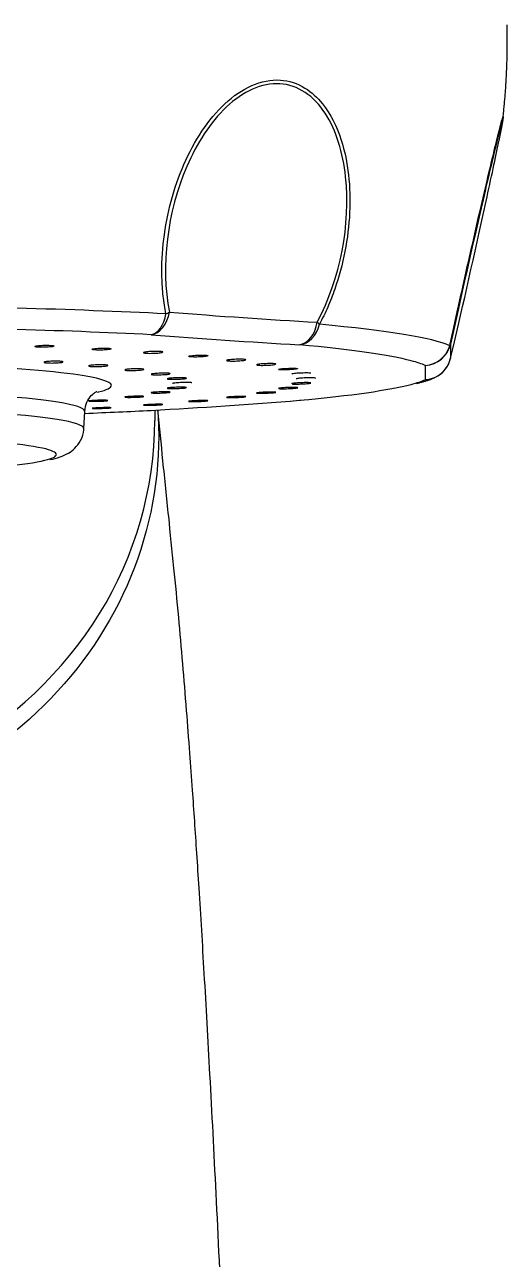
# Model space of a CAD drawing. Extents: x 0 to 1128, y 0 to 827.
# Drawn here: x 252.77 to 270.34, y 522.78 to 567.77 of the extents above; entities that cross this region are included whole.
import ezdxf

# ---------------------------------------------------------------- set-up
doc = ezdxf.new("R2010")
doc.units = 0
doc.header["$LTSCALE"] = 10
doc.header["$MEASUREMENT"] = 0
doc.layers.add('1', color=7, linetype='CONTINUOUS')

msp = doc.modelspace()

# ---------------------------------------------------------------- linework, layer by layer
at = {"layer": '1', "color": 7, "linetype": 'Continuous'}
msp.add_line((254.917, 553.048), (254.95, 553.676), dxfattribs=at)
for centre, start, end in [((267.298, 555.829), 293.8949, 346.8505), ((262.727, 555.078), 274.5194, 275.2954)]:
    msp.add_arc(centre, 1, start, end, dxfattribs=at)
for centre, major_axis, ratio, start_param, end_param in [((242.499, 555.802), (-26.048, 0), 0.068015, 4.079323, 4.560057), ((257.343, 557.464), (-0.079, -0.997), 0.706171, 0.155693, 1.453709), ((257.343, 557.464), (-0.05, -0.999), 0.590249, 0.136436, 1.364127), ((257.343, 557.464), (0.982, 0.19), 0.392732, 5.249742, 5.412721), ((332.773, 1013.81), (112.347, 450.386), 0.703193, 3.258191, 3.274595), ((262.727, 557.097), (0.056, 0.998), 0.70472, 3.281086, 4.579101), ((262.727, 557.097), (-0.885, 0.466), 0.234157, 3.787186, 3.950164), ((242.499, 555.091), (25.142, 0), 0.068015, 0.93773, 1.418464), ((332.269, 1013.936), (-112.58, -451.32), 0.703193, 0.116598, 0.133002), ((262.727, 557.097), (-0.092, -0.996), 0.80435, 0.166802, 1.394494), ((242.499, 555.802), (-26.048, 0), 0.068015, 3.293925, 3.774659), ((242.499, 555.091), (25.142, 0), 0.068015, 0.253151, 0.633066), ((267.298, 556.347), (1, -0.024), 0.997106, 4.787481, 6.085496), ((267.298, 556.347), (-0.405, -0.914), 0.986131, 0.47432, 1.702011), ((267.298, 556.347), (0.977, -0.213), 0.38383, 6.104038, 6.267016), ((370.165, 1007.67), (101.67, 452.915), 0.01493, 3.066978, 3.083382), ((267.298, 555.829), (-1, -0.03), 0.998195, 1.59234, 2.890356), ((242.499, 554.624), (-13.422, 0), 0.068015, 3.598694, 5.902464), ((242.499, 555.091), (25.142, 0), 0.068015, 0.152332, 0.253151), ((369.452, 1007.83), (-101.881, -453.855), 0.01493, 6.208571, 6.224975), ((242.499, 554.624), (-13.422, 0), 0.068015, 3.141592, 3.598694), ((242.499, 555.091), (25.142, 0), 0.068015, 5.650119, 6.029651), ((242.499, 555.091), (25.142, 0), 0.068015, 6.029651, 6.130853), ((267.298, 555.829), (-0.405, 0.914), 0.986131, 2.771427, 3.141595), ((242.499, 553.679), (-12.452, 0), 0.068015, 3.141593, 6.283185), ((242.499, 554.624), (-13.422, 0), 0.068015, 2.867292, 2.875637), ((242.499, 554.624), (-13.422, 0), 0.068015, 2.875637, 3.141593), ((242.499, 553.051), (-12.419, 0), 0.068015, 3.141593, 6.281418), ((332.269, 1001.724), (-167.305, -434.02), 0.673333, 0.295659, 0.312063), ((262.727, 555.078), (-0.092, 0.996), 0.80435, 3.078944, 3.141595), ((262.727, 555.078), (0.079, -0.997), 0.703631, 6.230811, 6.283197), ((242.499, 553.348), (-15, 0), 0.938583, 0, 3.141593), ((242.499, 555.091), (25.142, 0), 0.068015, 5.230334, 5.345455), ((242.499, 552.105), (-11.42, 0), 0.068015, 3.440927, 6.055027), ((242.499, 552.105), (-11.42, 0), 0.068015, 3.141592, 3.440927), ((242.499, 552.105), (-11.42, 0), 0.068015, 2.868372, 3.141594), ((242.499, 552.105), (-11.42, 0), 0.068015, 0.375322, 2.868372)]:
    msp.add_ellipse(centre, major_axis=major_axis, ratio=ratio, start_param=start_param, end_param=end_param, dxfattribs=at)
for points, degree in [([(270.183, 564.39), (270.371, 566.075), (270.33, 567.766)], 2), ([(267.028, 554.695), (267.433, 554.785), (267.703, 554.915)], 2), ([(257.048, 554.207), (257.07, 554.21), (257.085, 554.212), (257.095, 554.214)], 3), ([(258.035, 554.368), (258.051, 554.371), (258.061, 554.373), (258.064, 554.376)], 3), ([(260.75, 554.202), (260.773, 554.204), (260.79, 554.207), (260.8, 554.209)], 3), ([(261.869, 554.363), (261.887, 554.365), (261.9, 554.368), (261.905, 554.37)], 3), ([(257.499, 553.721), (257.499, 553.348)], 1)]:
    msp.add_open_spline(points, degree=degree, dxfattribs=at)
for points, knots in [([(263.417, 556.925), (264.262, 558.53), (264.637, 560.483), (264.355, 563.099), (264.116, 563.911), (263.295, 565.166), (262.72, 565.572), (261.394, 565.655), (260.702, 565.326), (259.519, 564.209), (259.028, 563.436), (257.953, 560.938), (257.706, 558.973), (258.032, 557.292)], [0, 0, 0, 0, 0.25, 0.25, 0.375, 0.375, 0.5, 0.5, 0.625, 0.625, 0.75, 0.75, 1, 1, 1, 1]), ([(257.909, 557.23), (257.872, 557.444), (257.798, 557.877), (257.74, 558.783), (257.795, 559.951), (258.066, 561.348), (258.531, 562.692), (259.188, 563.919), (260.029, 564.943), (261.027, 565.626), (262.065, 565.837), (262.959, 565.537), (263.755, 564.813), (264.31, 563.701), (264.593, 562.307), (264.631, 560.921), (264.459, 559.505), (264.146, 558.346), (263.809, 557.467), (263.602, 557.054), (263.499, 556.85)], [0, 0, 0, 0, 0.030925, 0.062393, 0.124655, 0.186847, 0.248867, 0.311288, 0.373942, 0.43667, 0.499585, 0.558364, 0.609289, 0.687378, 0.749769, 0.812162, 0.87525, 0.93778, 0.969186, 1, 1, 1, 1]), ([(268.245, 556.07), (268.292, 556.285), (268.386, 556.717), (268.584, 557.619), (268.842, 558.778), (269.155, 560.159), (269.46, 561.48), (269.742, 562.681), (269.982, 563.675), (270.149, 564.322), (270.191, 564.446), (270.192, 564.417)], [0, 0, 0, 0, 0.061986, 0.125058, 0.249854, 0.37451, 0.498821, 0.623935, 0.749517, 0.875248, 1, 1, 1, 1]), ([(270.171, 564.284), (270.17, 564.34), (270.087, 564.033), (269.823, 562.96), (269.645, 562.205), (269.078, 559.754), (268.64, 557.808), (268.274, 556.128)], [0, 0, 0, 0, 0.249085, 0.249085, 0.49939, 0.49939, 1, 1, 1, 1]), ([(268.274, 555.61), (268.641, 557.18), (269.078, 559.111), (269.651, 561.719), (269.827, 562.532), (270.091, 563.803), (270.172, 564.222), (270.171, 564.283), (270.171, 564.283), (270.171, 564.284)], [0, 0, 0, 0, 0.499392, 0.499392, 0.749087, 0.749087, 0.998783, 0.998783, 1, 1, 1, 1]), ([(270.192, 564.417), (270.192, 564.417), (270.193, 564.388), (270.163, 564.204), (270.09, 563.839), (270.055, 563.67)], [0, 0, 0, 0, 0.006843, 0.603773, 1, 1, 1, 1]), ([(253.701, 556.083), (253.67, 556.085), (253.635, 556.086), (253.561, 556.087), (253.522, 556.087), (253.443, 556.085), (253.402, 556.084), (253.328, 556.079), (253.294, 556.076), (253.233, 556.07), (253.206, 556.066), (253.165, 556.058), (253.15, 556.054), (253.133, 556.046), (253.131, 556.041), (253.141, 556.034), (253.152, 556.03), (253.188, 556.023), (253.211, 556.021), (253.266, 556.016), (253.3, 556.014), (253.371, 556.013), (253.41, 556.012), (253.487, 556.013), (253.528, 556.015), (253.604, 556.018), (253.641, 556.021), (253.706, 556.027), (253.736, 556.03), (253.784, 556.038), (253.803, 556.042), (253.828, 556.05), (253.834, 556.054), (253.833, 556.062), (253.825, 556.066), (253.797, 556.073), (253.777, 556.077), (253.737, 556.081), (253.72, 556.082), (253.701, 556.083)], [0, 0, 0, 0, 0.053463, 0.053463, 0.106782, 0.106782, 0.161942, 0.161942, 0.214427, 0.214427, 0.268948, 0.268948, 0.322422, 0.322422, 0.37606, 0.37606, 0.430492, 0.430492, 0.483261, 0.483261, 0.537949, 0.537949, 0.590625, 0.590625, 0.644964, 0.644964, 0.698292, 0.698292, 0.751913, 0.751913, 0.806599, 0.806599, 0.859304, 0.859304, 0.914087, 0.914087, 0.96682, 0.96682, 1, 1, 1, 1]), ([(255.816, 555.978), (255.789, 555.98), (255.756, 555.982), (255.686, 555.983), (255.648, 555.984), (255.57, 555.982), (255.528, 555.981), (255.452, 555.977), (255.416, 555.975), (255.349, 555.969), (255.318, 555.965), (255.269, 555.958), (255.25, 555.954), (255.223, 555.946), (255.216, 555.942), (255.216, 555.934), (255.223, 555.93), (255.249, 555.923), (255.268, 555.92), (255.316, 555.915), (255.347, 555.913), (255.413, 555.911), (255.45, 555.91), (255.526, 555.911), (255.566, 555.911), (255.644, 555.914), (255.683, 555.917), (255.753, 555.922), (255.786, 555.925), (255.842, 555.932), (255.865, 555.936), (255.899, 555.944), (255.909, 555.948), (255.918, 555.956), (255.916, 555.961), (255.897, 555.968), (255.882, 555.971), (255.848, 555.975), (255.833, 555.977), (255.816, 555.978)], [0, 0, 0, 0, 0.053463, 0.053463, 0.106782, 0.106782, 0.161942, 0.161942, 0.214427, 0.214427, 0.268948, 0.268948, 0.322422, 0.322422, 0.37606, 0.37606, 0.430492, 0.430492, 0.483261, 0.483261, 0.537949, 0.537949, 0.590625, 0.590625, 0.644964, 0.644964, 0.698292, 0.698292, 0.751913, 0.751913, 0.806599, 0.806599, 0.859304, 0.859304, 0.914087, 0.914087, 0.96682, 0.96682, 1, 1, 1, 1]), ([(257.721, 555.856), (257.698, 555.858), (257.669, 555.86), (257.604, 555.862), (257.567, 555.863), (257.491, 555.862), (257.449, 555.861), (257.371, 555.858), (257.333, 555.856), (257.262, 555.851), (257.228, 555.847), (257.172, 555.84), (257.148, 555.837), (257.113, 555.829), (257.101, 555.825), (257.09, 555.817), (257.092, 555.813), (257.109, 555.806), (257.123, 555.803), (257.164, 555.798), (257.191, 555.795), (257.251, 555.792), (257.286, 555.792), (257.359, 555.791), (257.399, 555.792), (257.477, 555.794), (257.517, 555.796), (257.591, 555.801), (257.626, 555.804), (257.689, 555.81), (257.716, 555.814), (257.758, 555.822), (257.774, 555.826), (257.783, 555.83)], [0, 0, 0, 0, 0.062233, 0.062233, 0.124298, 0.124298, 0.188507, 0.188507, 0.249601, 0.249601, 0.313065, 0.313065, 0.375312, 0.375312, 0.437748, 0.437748, 0.501109, 0.501109, 0.562534, 0.562534, 0.626192, 0.626192, 0.687509, 0.687509, 0.750763, 0.750763, 0.812838, 0.812838, 0.875255, 0.875255, 0.938911, 0.938911, 1, 1, 1, 1]), ([(257.793, 555.837), (257.793, 555.839), (257.792, 555.84), (257.786, 555.845), (257.776, 555.848), (257.749, 555.853), (257.736, 555.855), (257.721, 555.856)], [0, 0, 0, 0, 0.189377, 0.189377, 0.686936, 0.686936, 1, 1, 1, 1]), ([(259.387, 555.719), (259.367, 555.721), (259.342, 555.723), (259.282, 555.726), (259.248, 555.727), (259.175, 555.727), (259.134, 555.726), (259.056, 555.724), (259.017, 555.722), (258.942, 555.717), (258.906, 555.714), (258.843, 555.708), (258.815, 555.704), (258.772, 555.697), (258.755, 555.693), (258.735, 555.685), (258.732, 555.681), (258.739, 555.674), (258.748, 555.671), (258.78, 555.665), (258.803, 555.663), (258.857, 555.659), (258.888, 555.658), (258.958, 555.657), (258.996, 555.657), (259.074, 555.659), (259.114, 555.661), (259.191, 555.665), (259.228, 555.667), (259.296, 555.673), (259.327, 555.677), (259.377, 555.684), (259.397, 555.688), (259.425, 555.696), (259.433, 555.7), (259.434, 555.707), (259.428, 555.711), (259.409, 555.715), (259.399, 555.717), (259.387, 555.719)], [0, 0, 0, 0, 0.053463, 0.053463, 0.106782, 0.106782, 0.161942, 0.161942, 0.214427, 0.214427, 0.268948, 0.268948, 0.322422, 0.322422, 0.37606, 0.37606, 0.430492, 0.430492, 0.483261, 0.483261, 0.537949, 0.537949, 0.590625, 0.590625, 0.644964, 0.644964, 0.698292, 0.698292, 0.751913, 0.751913, 0.806599, 0.806599, 0.859304, 0.859304, 0.914087, 0.914087, 0.96682, 0.96682, 1, 1, 1, 1]), ([(260.786, 555.568), (260.771, 555.571), (260.749, 555.573), (260.697, 555.576), (260.665, 555.577), (260.596, 555.578), (260.557, 555.578), (260.48, 555.576), (260.44, 555.574), (260.363, 555.57), (260.325, 555.568), (260.256, 555.562), (260.225, 555.558), (260.174, 555.551), (260.153, 555.547), (260.123, 555.54), (260.115, 555.536), (260.113, 555.532), (260.113, 555.531), (260.113, 555.531)], [0, 0, 0, 0, 0.121615, 0.121615, 0.242902, 0.242902, 0.368378, 0.368378, 0.487768, 0.487768, 0.611788, 0.611788, 0.733429, 0.733429, 0.855442, 0.855442, 0.979262, 0.979262, 1, 1, 1, 1]), ([(260.813, 555.557), (260.813, 555.559), (260.811, 555.561), (260.802, 555.565), (260.795, 555.567), (260.786, 555.568)], [0, 0, 0, 0, 0.490899, 0.490899, 1, 1, 1, 1]), ([(254.085, 555.499), (254.06, 555.501), (254.03, 555.503), (253.963, 555.505), (253.926, 555.505), (253.849, 555.505), (253.808, 555.504), (253.73, 555.502), (253.693, 555.5), (253.623, 555.495), (253.589, 555.492), (253.534, 555.486), (253.512, 555.482), (253.479, 555.475), (253.468, 555.471), (253.463, 555.466), (253.462, 555.465), (253.463, 555.464)], [0, 0, 0, 0, 0.135646, 0.135646, 0.270925, 0.270925, 0.410865, 0.410865, 0.543973, 0.543973, 0.682216, 0.682216, 0.817752, 0.817752, 0.953717, 0.953717, 1, 1, 1, 1]), ([(253.473, 555.457), (253.473, 555.457), (253.473, 555.457), (253.482, 555.453), (253.498, 555.451), (253.54, 555.445), (253.568, 555.443), (253.631, 555.44), (253.666, 555.44), (253.74, 555.439), (253.78, 555.439), (253.858, 555.441), (253.898, 555.443), (253.971, 555.447), (254.006, 555.45), (254.067, 555.456), (254.093, 555.459), (254.133, 555.466), (254.147, 555.47), (254.155, 555.474)], [0, 0, 0, 0, 0.000322, 0.000322, 0.123406, 0.123406, 0.251004, 0.251004, 0.373939, 0.373939, 0.500736, 0.500736, 0.625135, 0.625135, 0.75019, 0.75019, 0.87768, 0.87768, 1, 1, 1, 1]), ([(254.162, 555.48), (254.163, 555.482), (254.162, 555.483), (254.154, 555.488), (254.142, 555.491), (254.113, 555.496), (254.1, 555.497), (254.085, 555.499)], [0, 0, 0, 0, 0.226033, 0.226033, 0.701021, 0.701021, 1, 1, 1, 1]), ([(255.746, 555.366), (255.727, 555.368), (255.701, 555.37), (255.642, 555.373), (255.608, 555.374), (255.534, 555.375), (255.494, 555.374), (255.415, 555.372), (255.376, 555.371), (255.302, 555.367), (255.265, 555.364), (255.202, 555.358), (255.175, 555.355), (255.131, 555.348), (255.115, 555.345), (255.096, 555.338), (255.093, 555.335), (255.093, 555.333)], [0, 0, 0, 0, 0.127416, 0.127416, 0.254488, 0.254488, 0.385938, 0.385938, 0.510969, 0.510969, 0.640826, 0.640826, 0.768139, 0.768139, 0.895854, 0.895854, 1, 1, 1, 1]), ([(255.095, 555.33), (255.095, 555.33), (255.095, 555.33), (255.098, 555.327), (255.108, 555.324), (255.139, 555.319), (255.162, 555.316), (255.216, 555.313), (255.248, 555.312), (255.317, 555.31), (255.356, 555.31), (255.434, 555.311), (255.474, 555.313), (255.55, 555.316), (255.588, 555.318), (255.656, 555.324), (255.687, 555.327), (255.737, 555.333), (255.757, 555.337), (255.784, 555.344), (255.792, 555.348), (255.793, 555.355), (255.788, 555.358), (255.768, 555.363), (255.758, 555.364), (255.746, 555.366)], [0, 0, 0, 0, 0.00024, 0.00024, 0.092875, 0.092875, 0.188909, 0.188909, 0.281432, 0.281432, 0.376863, 0.376863, 0.470488, 0.470488, 0.564607, 0.564607, 0.660559, 0.660559, 0.75303, 0.75303, 0.84917, 0.84917, 0.941735, 0.941735, 1, 1, 1, 1]), ([(257.082, 555.217), (257.068, 555.219), (257.047, 555.222), (256.997, 555.225), (256.966, 555.226), (256.898, 555.228), (256.859, 555.228), (256.782, 555.227), (256.743, 555.226), (256.666, 555.222), (256.627, 555.22), (256.557, 555.215), (256.526, 555.212), (256.472, 555.206), (256.45, 555.202), (256.418, 555.196), (256.409, 555.192), (256.405, 555.188), (256.405, 555.187), (256.405, 555.186)], [0, 0, 0, 0, 0.120372, 0.120372, 0.24042, 0.24042, 0.364603, 0.364603, 0.482723, 0.482723, 0.605402, 0.605402, 0.725677, 0.725677, 0.846332, 0.846332, 0.968805, 0.968805, 1, 1, 1, 1]), ([(256.417, 555.179), (256.417, 555.179), (256.417, 555.179), (256.427, 555.176), (256.444, 555.174), (256.489, 555.17), (256.516, 555.168), (256.579, 555.166), (256.615, 555.166), (256.691, 555.166), (256.73, 555.167), (256.808, 555.17), (256.848, 555.171), (256.921, 555.176), (256.956, 555.179), (257.015, 555.185), (257.04, 555.188), (257.078, 555.195), (257.092, 555.198), (257.099, 555.202)], [0, 0, 0, 0, 0.000258, 0.000258, 0.127296, 0.127296, 0.249691, 0.249691, 0.375931, 0.375931, 0.499784, 0.499784, 0.62429, 0.62429, 0.75122, 0.75122, 0.873545, 0.873545, 1, 1, 1, 1]), ([(257.105, 555.207), (257.105, 555.208), (257.103, 555.21), (257.097, 555.213), (257.09, 555.215), (257.082, 555.217)], [0, 0, 0, 0, 0.447688, 0.447688, 1, 1, 1, 1]), ([(260.128, 555.523), (260.128, 555.523), (260.128, 555.523), (260.139, 555.52), (260.158, 555.517), (260.204, 555.514), (260.233, 555.512), (260.297, 555.511), (260.334, 555.51), (260.41, 555.511), (260.449, 555.513), (260.527, 555.516), (260.566, 555.518), (260.639, 555.524), (260.673, 555.527), (260.73, 555.534), (260.754, 555.538), (260.791, 555.545), (260.804, 555.549), (260.809, 555.553)], [0, 0, 0, 0, 0.000242, 0.000242, 0.127237, 0.127237, 0.249562, 0.249562, 0.375749, 0.375749, 0.499587, 0.499587, 0.624105, 0.624105, 0.751096, 0.751096, 0.873488, 0.873488, 1, 1, 1, 1]), ([(261.896, 555.407), (261.886, 555.41), (261.869, 555.412), (261.824, 555.416), (261.796, 555.417), (261.732, 555.418), (261.695, 555.418), (261.62, 555.417), (261.581, 555.416), (261.503, 555.413), (261.463, 555.41), (261.39, 555.405), (261.356, 555.402), (261.298, 555.395), (261.272, 555.392), (261.234, 555.384), (261.221, 555.381), (261.211, 555.375), (261.209, 555.373), (261.21, 555.372)], [0, 0, 0, 0, 0.116544, 0.116544, 0.232774, 0.232774, 0.353018, 0.353018, 0.46743, 0.46743, 0.586279, 0.586279, 0.702848, 0.702848, 0.819774, 0.819774, 0.93843, 0.93843, 1, 1, 1, 1]), ([(261.214, 555.367), (261.214, 555.367), (261.214, 555.367), (261.221, 555.364), (261.234, 555.362), (261.273, 555.357), (261.297, 555.356), (261.355, 555.354), (261.39, 555.353), (261.463, 555.354), (261.502, 555.355), (261.58, 555.357), (261.619, 555.359), (261.695, 555.364), (261.732, 555.367), (261.795, 555.373), (261.823, 555.377), (261.868, 555.384), (261.886, 555.388), (261.896, 555.391)], [0, 0, 0, 0, 0.000242, 0.000242, 0.127237, 0.127237, 0.249562, 0.249562, 0.375751, 0.375751, 0.499589, 0.499589, 0.624107, 0.624107, 0.751099, 0.751099, 0.873492, 0.873492, 1, 1, 1, 1]), ([(261.909, 555.399), (261.909, 555.4), (261.909, 555.401), (261.907, 555.403), (261.903, 555.405), (261.896, 555.407)], [0, 0, 0, 0, 0.273259, 0.273259, 1, 1, 1, 1]), ([(262.701, 555.237), (262.695, 555.24), (262.683, 555.243), (262.646, 555.247), (262.622, 555.248), (262.565, 555.25), (262.53, 555.25), (262.458, 555.25), (262.42, 555.249), (262.342, 555.246), (262.301, 555.244), (262.225, 555.24), (262.189, 555.237), (262.125, 555.231), (262.096, 555.227), (262.049, 555.22), (262.031, 555.217), (262.009, 555.21), (262.004, 555.207), (262.007, 555.201), (262.015, 555.198), (262.045, 555.193), (262.066, 555.192), (262.117, 555.189), (262.148, 555.188), (262.216, 555.188), (262.254, 555.189), (262.331, 555.191), (262.371, 555.192), (262.449, 555.196), (262.488, 555.199), (262.556, 555.205), (262.587, 555.208), (262.64, 555.215), (262.662, 555.218), (262.692, 555.225), (262.701, 555.229), (262.705, 555.234), (262.704, 555.236), (262.701, 555.237)], [0, 0, 0, 0, 0.053463, 0.053463, 0.106782, 0.106782, 0.161942, 0.161942, 0.214427, 0.214427, 0.268948, 0.268948, 0.322422, 0.322422, 0.37606, 0.37606, 0.430492, 0.430492, 0.483261, 0.483261, 0.537949, 0.537949, 0.590625, 0.590625, 0.644964, 0.644964, 0.698292, 0.698292, 0.751913, 0.751913, 0.806599, 0.806599, 0.859304, 0.859304, 0.914087, 0.914087, 0.96682, 0.96682, 1, 1, 1, 1]), ([(258.058, 555.056), (258.05, 555.058), (258.035, 555.061), (257.994, 555.065), (257.968, 555.066), (257.908, 555.068), (257.872, 555.069), (257.798, 555.068), (257.759, 555.068), (257.681, 555.065), (257.641, 555.064), (257.566, 555.059), (257.531, 555.057), (257.469, 555.051), (257.442, 555.048), (257.4, 555.041), (257.384, 555.038), (257.369, 555.032), (257.366, 555.03), (257.366, 555.028)], [0, 0, 0, 0, 0.114219, 0.114219, 0.22813, 0.22813, 0.345965, 0.345965, 0.458046, 0.458046, 0.574453, 0.574453, 0.68858, 0.68858, 0.803067, 0.803067, 0.919279, 0.919279, 1, 1, 1, 1]), ([(257.368, 555.025), (257.368, 555.025), (257.368, 555.025), (257.372, 555.022), (257.383, 555.02), (257.417, 555.015), (257.44, 555.013), (257.494, 555.011), (257.527, 555.01), (257.598, 555.009), (257.637, 555.01), (257.714, 555.011), (257.754, 555.013), (257.831, 555.017), (257.869, 555.019), (257.935, 555.024), (257.964, 555.027), (258.014, 555.034), (258.033, 555.037), (258.046, 555.04)], [0, 0, 0, 0, 0.000257, 0.000257, 0.127296, 0.127296, 0.249691, 0.249691, 0.375932, 0.375932, 0.499785, 0.499785, 0.624291, 0.624291, 0.751221, 0.751221, 0.873547, 0.873547, 1, 1, 1, 1]), ([(258.651, 554.886), (258.649, 554.889), (258.64, 554.891), (258.611, 554.895), (258.59, 554.897), (258.538, 554.9), (258.505, 554.901), (258.436, 554.901), (258.399, 554.901), (258.322, 554.899), (258.281, 554.898), (258.204, 554.895), (258.166, 554.892), (258.098, 554.887), (258.066, 554.884), (258.014, 554.878), (257.993, 554.875), (257.963, 554.869), (257.955, 554.866), (257.952, 554.862), (257.952, 554.862), (257.952, 554.861)], [0, 0, 0, 0, 0.108492, 0.108492, 0.216692, 0.216692, 0.328619, 0.328619, 0.435082, 0.435082, 0.545652, 0.545652, 0.654057, 0.654057, 0.762804, 0.762804, 0.87319, 0.87319, 0.980229, 0.980229, 1, 1, 1, 1]), ([(257.966, 554.855), (257.966, 554.855), (257.966, 554.855), (257.978, 554.852), (257.995, 554.85), (258.04, 554.847), (258.069, 554.846), (258.134, 554.845), (258.17, 554.845), (258.245, 554.846), (258.285, 554.847), (258.364, 554.85), (258.404, 554.852), (258.475, 554.856), (258.509, 554.859), (258.567, 554.865), (258.592, 554.868), (258.629, 554.874), (258.641, 554.877), (258.651, 554.882), (258.652, 554.884), (258.651, 554.886)], [0, 0, 0, 0, 0.000418, 0.000418, 0.114443, 0.114443, 0.232051, 0.232051, 0.347434, 0.347434, 0.463426, 0.463426, 0.581676, 0.581676, 0.695636, 0.695636, 0.814118, 0.814118, 0.928195, 0.928195, 1, 1, 1, 1]), ([(258.065, 555.05), (258.065, 555.05), (258.065, 555.05), (258.065, 555.052), (258.063, 555.054), (258.058, 555.056)], [0, 0, 0, 0, 0.075695, 0.075695, 1, 1, 1, 1]), ([(258.847, 554.712), (258.851, 554.715), (258.848, 554.717), (258.83, 554.722), (258.815, 554.724), (258.773, 554.727), (258.745, 554.728), (258.682, 554.729), (258.648, 554.729), (258.574, 554.729), (258.534, 554.728), (258.455, 554.725), (258.416, 554.723), (258.342, 554.719), (258.307, 554.717), (258.246, 554.711), (258.22, 554.708), (258.179, 554.702), (258.165, 554.699), (258.151, 554.695), (258.149, 554.693), (258.149, 554.691)], [0, 0, 0, 0, 0.10312, 0.10312, 0.205961, 0.205961, 0.312345, 0.312345, 0.413535, 0.413535, 0.51863, 0.51863, 0.621666, 0.621666, 0.725028, 0.725028, 0.829947, 0.829947, 0.931685, 0.931685, 1, 1, 1, 1]), ([(263.187, 555.063), (263.186, 555.065), (263.179, 555.068), (263.151, 555.072), (263.131, 555.074), (263.081, 555.076), (263.05, 555.077), (262.982, 555.077), (262.945, 555.076), (262.869, 555.074), (262.828, 555.073), (262.75, 555.069), (262.712, 555.066), (262.642, 555.061), (262.61, 555.057), (262.556, 555.051), (262.533, 555.048), (262.502, 555.041), (262.492, 555.038), (262.488, 555.034), (262.487, 555.033), (262.487, 555.032)], [0, 0, 0, 0, 0.107336, 0.107336, 0.214382, 0.214382, 0.325126, 0.325126, 0.430498, 0.430498, 0.539957, 0.539957, 0.647315, 0.647315, 0.755003, 0.755003, 0.864284, 0.864284, 0.970226, 0.970226, 1, 1, 1, 1]), ([(263.187, 554.712), (263.187, 554.713), (263.186, 554.714), (263.181, 554.717), (263.17, 554.719), (263.137, 554.722), (263.113, 554.723), (263.057, 554.724), (263.025, 554.724), (262.955, 554.724), (262.916, 554.723), (262.838, 554.72), (262.798, 554.718), (262.721, 554.714), (262.684, 554.711), (262.617, 554.706), (262.587, 554.703), (262.539, 554.697), (262.52, 554.694), (262.494, 554.688), (262.487, 554.685), (262.487, 554.683), (262.487, 554.683), (262.487, 554.683)], [0, 0, 0, 0, 0.035875, 0.035875, 0.141725, 0.141725, 0.251233, 0.251233, 0.355428, 0.355428, 0.463665, 0.463665, 0.569825, 0.569825, 0.67631, 0.67631, 0.784371, 0.784371, 0.88913, 0.88913, 0.997698, 0.997698, 1, 1, 1, 1]), ([(262.507, 554.677), (262.507, 554.677), (262.507, 554.677), (262.52, 554.675), (262.54, 554.673), (262.589, 554.672), (262.62, 554.671), (262.686, 554.672), (262.723, 554.672), (262.8, 554.674), (262.841, 554.676), (262.918, 554.68), (262.956, 554.682), (263.027, 554.687), (263.06, 554.69), (263.115, 554.696), (263.137, 554.699), (263.164, 554.704), (263.172, 554.705), (263.178, 554.707)], [0, 0, 0, 0, 0.00042, 0.00042, 0.133102, 0.133102, 0.263314, 0.263314, 0.39424, 0.39424, 0.527768, 0.527768, 0.65646, 0.65646, 0.790225, 0.790225, 0.918985, 0.918985, 1, 1, 1, 1]), ([(263.347, 554.885), (263.351, 554.888), (263.348, 554.89), (263.33, 554.895), (263.315, 554.896), (263.273, 554.899), (263.245, 554.9), (263.183, 554.901), (263.148, 554.901), (263.074, 554.899), (263.034, 554.898), (262.955, 554.894), (262.916, 554.892), (262.842, 554.887), (262.807, 554.885), (262.746, 554.879), (262.72, 554.875), (262.679, 554.869), (262.665, 554.866), (262.651, 554.861), (262.649, 554.859), (262.649, 554.857)], [0, 0, 0, 0, 0.103078, 0.103078, 0.205876, 0.205876, 0.312226, 0.312226, 0.413418, 0.413418, 0.518534, 0.518534, 0.621633, 0.621633, 0.725048, 0.725048, 0.829993, 0.829993, 0.931732, 0.931732, 1, 1, 1, 1]), ([(254.96, 553.664), (254.97, 553.8), (255.012, 554.031), (255.199, 554.274), (255.338, 554.379), (255.384, 554.4), (255.389, 554.403), (255.389, 554.403)], [0, 0, 0, 0, 0.22199, 0.442305, 0.662609, 0.913186, 1, 1, 1, 1]), ([(257.104, 554.219), (257.105, 554.219), (257.104, 554.22), (257.099, 554.223), (257.089, 554.225), (257.055, 554.227), (257.032, 554.228), (256.978, 554.23), (256.945, 554.23), (256.874, 554.23), (256.836, 554.229), (256.759, 554.227), (256.718, 554.226), (256.641, 554.223), (256.604, 554.221), (256.537, 554.217), (256.508, 554.215), (256.458, 554.21), (256.438, 554.208), (256.412, 554.203), (256.405, 554.201), (256.405, 554.198), (256.405, 554.198), (256.405, 554.198)], [0, 0, 0, 0, 0.033979, 0.033979, 0.14365, 0.14365, 0.247966, 0.247966, 0.356307, 0.356307, 0.462527, 0.462527, 0.569082, 0.569082, 0.677242, 0.677242, 0.782123, 0.782123, 0.890851, 0.890851, 0.995606, 0.995606, 1, 1, 1, 1]), ([(256.424, 554.193), (256.424, 554.193), (256.424, 554.193), (256.437, 554.191), (256.457, 554.19), (256.505, 554.188), (256.535, 554.188), (256.601, 554.187), (256.639, 554.188), (256.716, 554.189), (256.755, 554.19), (256.833, 554.193), (256.872, 554.195), (256.943, 554.198), (256.975, 554.201), (257.019, 554.204), (257.035, 554.206), (257.048, 554.207)], [0, 0, 0, 0, 0.00056, 0.00056, 0.150724, 0.150724, 0.301681, 0.301681, 0.455576, 0.455576, 0.603889, 0.603889, 0.758086, 0.758086, 0.90655, 0.90655, 1, 1, 1, 1]), ([(258.065, 554.377), (258.065, 554.379), (258.062, 554.381), (258.045, 554.384), (258.028, 554.386), (257.983, 554.388), (257.956, 554.389), (257.893, 554.39), (257.857, 554.39), (257.782, 554.389), (257.742, 554.388), (257.664, 554.385), (257.625, 554.383), (257.551, 554.379), (257.517, 554.377), (257.458, 554.372), (257.432, 554.37), (257.393, 554.364), (257.379, 554.362), (257.367, 554.358), (257.366, 554.357), (257.366, 554.355)], [0, 0, 0, 0, 0.082183, 0.082183, 0.191752, 0.191752, 0.295972, 0.295972, 0.404213, 0.404213, 0.510334, 0.510334, 0.61679, 0.61679, 0.72485, 0.72485, 0.829634, 0.829634, 0.938262, 0.938262, 1, 1, 1, 1]), ([(257.37, 554.353), (257.37, 554.353), (257.37, 554.353), (257.376, 554.351), (257.388, 554.349), (257.425, 554.346), (257.45, 554.345), (257.508, 554.344), (257.541, 554.343), (257.614, 554.344), (257.653, 554.344), (257.732, 554.347), (257.771, 554.348), (257.846, 554.352), (257.884, 554.354), (257.948, 554.358), (257.976, 554.361), (258.013, 554.365), (258.025, 554.367), (258.035, 554.368)], [0, 0, 0, 0, 0.000402, 0.000402, 0.133155, 0.133155, 0.263397, 0.263397, 0.394326, 0.394326, 0.527805, 0.527805, 0.656441, 0.656441, 0.79018, 0.79018, 0.918948, 0.918948, 1, 1, 1, 1]), ([(258.652, 554.544), (258.652, 554.544), (258.651, 554.545), (258.648, 554.548), (258.638, 554.55), (258.607, 554.554), (258.584, 554.555), (258.53, 554.557), (258.499, 554.557), (258.43, 554.557), (258.391, 554.557), (258.313, 554.555), (258.273, 554.554), (258.197, 554.55), (258.159, 554.548), (258.091, 554.543), (258.06, 554.541), (258.009, 554.535), (257.989, 554.532), (257.961, 554.527), (257.953, 554.524), (257.952, 554.521), (257.952, 554.521), (257.952, 554.521)], [0, 0, 0, 0, 0.025819, 0.025819, 0.131717, 0.131717, 0.241262, 0.241262, 0.345459, 0.345459, 0.453676, 0.453676, 0.559774, 0.559774, 0.666207, 0.666207, 0.774244, 0.774244, 0.879004, 0.879004, 0.987608, 0.987608, 1, 1, 1, 1]), ([(257.968, 554.515), (257.968, 554.515), (257.968, 554.515), (257.98, 554.513), (257.999, 554.511), (258.046, 554.509), (258.076, 554.508), (258.141, 554.508), (258.177, 554.508), (258.254, 554.509), (258.295, 554.51), (258.372, 554.513), (258.411, 554.515), (258.482, 554.519), (258.516, 554.522), (258.572, 554.527), (258.596, 554.53), (258.624, 554.534), (258.633, 554.536), (258.64, 554.538)], [0, 0, 0, 0, 0.000401, 0.000401, 0.133154, 0.133154, 0.263396, 0.263396, 0.394325, 0.394325, 0.527804, 0.527804, 0.65644, 0.65644, 0.79018, 0.79018, 0.918948, 0.918948, 1, 1, 1, 1]), ([(260.813, 554.214), (260.813, 554.214), (260.813, 554.214), (260.81, 554.217), (260.8, 554.218), (260.769, 554.22), (260.747, 554.221), (260.695, 554.222), (260.663, 554.222), (260.593, 554.221), (260.555, 554.22), (260.478, 554.218), (260.438, 554.217), (260.36, 554.213), (260.322, 554.211), (260.254, 554.207), (260.224, 554.204), (260.172, 554.199), (260.151, 554.197), (260.123, 554.193), (260.115, 554.19), (260.113, 554.188), (260.113, 554.188), (260.113, 554.188)], [0, 0, 0, 0, 0.023904, 0.023904, 0.133615, 0.133615, 0.238005, 0.238005, 0.346444, 0.346444, 0.452803, 0.452803, 0.559486, 0.559486, 0.667749, 0.667749, 0.772704, 0.772704, 0.881475, 0.881475, 0.986245, 0.986245, 1, 1, 1, 1]), ([(261.909, 554.373), (261.909, 554.374), (261.907, 554.375), (261.895, 554.378), (261.881, 554.379), (261.841, 554.381), (261.815, 554.382), (261.756, 554.382), (261.721, 554.382), (261.647, 554.381), (261.608, 554.379), (261.53, 554.376), (261.49, 554.375), (261.415, 554.37), (261.379, 554.368), (261.317, 554.363), (261.29, 554.36), (261.246, 554.355), (261.229, 554.353), (261.213, 554.349), (261.209, 554.347), (261.21, 554.345)], [0, 0, 0, 0, 0.062681, 0.062681, 0.172272, 0.172272, 0.276547, 0.276547, 0.384867, 0.384867, 0.491109, 0.491109, 0.597675, 0.597675, 0.705819, 0.705819, 0.810659, 0.810659, 0.91931, 0.91931, 1, 1, 1, 1]), ([(261.211, 554.344), (261.211, 554.344), (261.211, 554.344), (261.214, 554.342), (261.224, 554.34), (261.257, 554.338), (261.28, 554.337), (261.334, 554.336), (261.366, 554.336), (261.436, 554.337), (261.475, 554.338), (261.553, 554.341), (261.592, 554.342), (261.669, 554.346), (261.707, 554.348), (261.774, 554.353), (261.804, 554.356), (261.844, 554.36), (261.858, 554.361), (261.869, 554.363)], [0, 0, 0, 0, 0.000422, 0.000422, 0.133104, 0.133104, 0.263315, 0.263315, 0.394242, 0.394242, 0.527769, 0.527769, 0.65646, 0.65646, 0.790225, 0.790225, 0.918985, 0.918985, 1, 1, 1, 1]), ([(262.683, 554.532), (262.696, 554.535), (262.704, 554.537), (262.705, 554.542), (262.699, 554.544), (262.675, 554.547), (262.656, 554.549), (262.607, 554.55), (262.578, 554.551), (262.513, 554.55), (262.476, 554.55), (262.399, 554.548), (262.359, 554.546), (262.282, 554.543), (262.243, 554.54), (262.171, 554.536), (262.138, 554.533), (262.082, 554.527), (262.059, 554.525), (262.024, 554.519), (262.012, 554.516), (262.005, 554.513), (262.005, 554.512), (262.005, 554.511)], [0, 0, 0, 0, 0.095616, 0.095616, 0.190974, 0.190974, 0.289625, 0.289625, 0.383492, 0.383492, 0.480999, 0.480999, 0.576636, 0.576636, 0.672564, 0.672564, 0.769914, 0.769914, 0.864288, 0.864288, 0.962093, 0.962093, 1, 1, 1, 1]), ([(262.013, 554.508), (262.013, 554.508), (262.013, 554.508), (262.021, 554.506), (262.036, 554.504), (262.078, 554.502), (262.104, 554.501), (262.165, 554.501), (262.2, 554.501), (262.274, 554.503), (262.314, 554.504), (262.393, 554.507), (262.431, 554.509), (262.506, 554.514), (262.542, 554.516), (262.603, 554.522), (262.629, 554.524), (262.663, 554.529), (262.674, 554.531), (262.683, 554.532)], [0, 0, 0, 0, 0.000419, 0.000419, 0.133102, 0.133102, 0.263314, 0.263314, 0.39424, 0.39424, 0.527767, 0.527767, 0.656459, 0.656459, 0.790225, 0.790225, 0.918984, 0.918984, 1, 1, 1, 1]), ([(255.703, 554.059), (255.729, 554.061), (255.751, 554.063), (255.78, 554.067), (255.79, 554.069), (255.795, 554.073), (255.79, 554.075), (255.768, 554.078), (255.751, 554.08), (255.706, 554.082), (255.677, 554.082), (255.613, 554.083), (255.577, 554.083), (255.502, 554.082), (255.462, 554.081), (255.383, 554.078), (255.343, 554.077), (255.271, 554.073), (255.238, 554.072), (255.18, 554.067), (255.154, 554.065), (255.117, 554.061), (255.104, 554.059), (255.095, 554.056), (255.093, 554.055), (255.093, 554.054)], [0, 0, 0, 0, 0.086614, 0.086614, 0.172994, 0.172994, 0.26235, 0.26235, 0.347344, 0.347344, 0.435617, 0.435617, 0.522161, 0.522161, 0.608978, 0.608978, 0.697104, 0.697104, 0.782557, 0.782557, 0.871145, 0.871145, 0.956496, 0.956496, 1, 1, 1, 1]), ([(255.098, 554.051), (255.098, 554.051), (255.099, 554.051), (255.105, 554.049), (255.119, 554.048), (255.158, 554.046), (255.183, 554.045), (255.242, 554.044), (255.277, 554.044), (255.349, 554.044), (255.388, 554.045), (255.466, 554.047), (255.507, 554.048), (255.582, 554.051), (255.617, 554.053), (255.668, 554.056), (255.687, 554.057), (255.703, 554.059)], [0, 0, 0, 0, 0.000557, 0.000557, 0.150722, 0.150722, 0.301678, 0.301678, 0.455575, 0.455575, 0.603888, 0.603888, 0.758085, 0.758085, 0.90655, 0.90655, 1, 1, 1, 1]), ([(255.916, 553.808), (255.916, 553.808), (255.916, 553.808), (255.914, 553.809), (255.907, 553.811), (255.879, 553.812), (255.858, 553.813), (255.807, 553.814), (255.776, 553.814), (255.709, 553.813), (255.672, 553.813), (255.594, 553.811), (255.553, 553.81), (255.476, 553.808), (255.439, 553.806), (255.369, 553.803), (255.336, 553.801), (255.283, 553.798), (255.262, 553.796), (255.23, 553.793), (255.22, 553.791), (255.216, 553.789), (255.216, 553.789), (255.216, 553.789)], [0, 0, 0, 0, 0.011812, 0.011812, 0.116373, 0.116373, 0.22499, 0.22499, 0.331523, 0.331523, 0.438381, 0.438381, 0.546822, 0.546822, 0.651949, 0.651949, 0.760898, 0.760898, 0.86584, 0.86584, 0.974097, 0.974097, 1, 1, 1, 1]), ([(255.228, 553.786), (255.228, 553.786), (255.228, 553.786), (255.238, 553.785), (255.255, 553.784), (255.299, 553.783), (255.328, 553.783), (255.391, 553.783), (255.426, 553.783), (255.501, 553.784), (255.542, 553.785), (255.62, 553.787), (255.659, 553.789), (255.717, 553.791), (255.739, 553.792), (255.76, 553.793)], [0, 0, 0, 0, 0.000657, 0.000657, 0.178264, 0.178264, 0.359399, 0.359399, 0.533974, 0.533974, 0.715432, 0.715432, 0.890099, 0.890099, 1, 1, 1, 1]), ([(255.76, 553.793), (255.792, 553.795), (255.821, 553.797), (255.868, 553.8), (255.886, 553.802), (255.899, 553.803)], [0, 0, 0, 0, 0.500753, 0.500753, 1, 1, 1, 1]), ([(257.793, 553.929), (257.793, 553.93), (257.791, 553.93), (257.782, 553.932), (257.769, 553.933), (257.733, 553.935), (257.708, 553.935), (257.65, 553.936), (257.616, 553.935), (257.544, 553.934), (257.505, 553.934), (257.427, 553.931), (257.386, 553.93), (257.311, 553.927), (257.275, 553.925), (257.211, 553.921), (257.181, 553.919), (257.136, 553.915), (257.119, 553.913), (257.096, 553.91), (257.091, 553.908), (257.095, 553.905), (257.104, 553.904), (257.134, 553.902), (257.155, 553.901), (257.207, 553.901), (257.239, 553.901), (257.307, 553.901), (257.344, 553.902), (257.422, 553.904), (257.463, 553.905), (257.54, 553.908), (257.577, 553.91), (257.632, 553.912), (257.653, 553.914), (257.671, 553.915)], [0, 0, 0, 0, 0.030676, 0.030676, 0.091382, 0.091382, 0.154442, 0.154442, 0.216292, 0.216292, 0.278332, 0.278332, 0.34129, 0.34129, 0.402324, 0.402324, 0.465577, 0.465577, 0.526504, 0.526504, 0.589355, 0.589355, 0.651035, 0.651035, 0.713055, 0.713055, 0.776306, 0.776306, 0.837267, 0.837267, 0.900631, 0.900631, 0.961623, 0.961623, 1, 1, 1, 1]), ([(257.671, 553.915), (257.701, 553.917), (257.726, 553.919), (257.765, 553.923), (257.779, 553.924), (257.786, 553.926)], [0, 0, 0, 0, 0.500749, 0.500749, 1, 1, 1, 1]), ([(259.344, 554.052), (259.37, 554.054), (259.391, 554.056), (259.421, 554.06), (259.43, 554.062), (259.435, 554.066), (259.431, 554.067), (259.409, 554.07), (259.392, 554.071), (259.347, 554.072), (259.318, 554.072), (259.254, 554.072), (259.217, 554.072), (259.142, 554.07), (259.102, 554.069), (259.024, 554.066), (258.984, 554.064), (258.912, 554.06), (258.879, 554.058), (258.82, 554.054), (258.795, 554.052), (258.758, 554.048), (258.745, 554.045), (258.735, 554.043), (258.734, 554.042), (258.734, 554.041)], [0, 0, 0, 0, 0.086602, 0.086602, 0.17297, 0.17297, 0.262322, 0.262322, 0.34734, 0.34734, 0.435655, 0.435655, 0.522276, 0.522276, 0.609161, 0.609161, 0.697333, 0.697333, 0.782811, 0.782811, 0.871396, 0.871396, 0.956723, 0.956723, 1, 1, 1, 1]), ([(258.739, 554.039), (258.739, 554.039), (258.739, 554.039), (258.746, 554.037), (258.76, 554.036), (258.798, 554.034), (258.823, 554.034), (258.882, 554.034), (258.917, 554.034), (258.99, 554.035), (259.029, 554.036), (259.107, 554.039), (259.148, 554.04), (259.223, 554.044), (259.258, 554.046), (259.309, 554.049), (259.327, 554.05), (259.344, 554.052)], [0, 0, 0, 0, 0.000559, 0.000559, 0.15068, 0.15068, 0.301624, 0.301624, 0.455567, 0.455567, 0.603935, 0.603935, 0.758152, 0.758152, 0.906598, 0.906598, 1, 1, 1, 1]), ([(260.129, 554.183), (260.129, 554.183), (260.129, 554.183), (260.141, 554.182), (260.159, 554.181), (260.205, 554.18), (260.234, 554.18), (260.299, 554.18), (260.337, 554.18), (260.413, 554.182), (260.452, 554.184), (260.53, 554.187), (260.57, 554.189), (260.641, 554.193), (260.674, 554.195), (260.72, 554.199), (260.736, 554.201), (260.75, 554.202)], [0, 0, 0, 0, 0.000558, 0.000558, 0.150678, 0.150678, 0.301623, 0.301623, 0.455566, 0.455566, 0.603934, 0.603934, 0.758151, 0.758151, 0.906598, 0.906598, 1, 1, 1, 1]), ([(257.61, 553.729), (257.632, 553.413), (257.711, 551.233), (256.855, 547.189), (253.485, 542.45), (248.442, 539.284), (244.477, 538.543), (242.494, 538.543)], [0, 0, 0, 0, 0.040796, 0.280597, 0.520398, 0.760199, 1, 1, 1, 1]), ([(262.844, 441.059), (262.771, 443.245), (262.63, 447.511), (262.425, 453.753), (262.231, 459.666), (262.029, 465.807), (261.822, 472.072), (261.612, 478.352), (261.388, 484.919), (261.144, 491.89), (260.871, 499.345), (260.593, 508.048), (260.226, 514.489), (259.973, 520.276), (259.741, 525.128), (259.518, 529.436), (259.311, 533.123), (259.151, 535.752), (259.034, 537.562), (258.955, 538.752), (258.87, 539.972), (258.772, 541.327), (258.654, 542.876), (258.518, 544.543), (258.365, 546.26), (258.196, 548.037), (258, 549.916), (257.804, 551.817), (257.675, 553.111), (257.614, 553.729)], [0, 0, 0, 0, 0.042776, 0.08364, 0.122591, 0.159629, 0.206031, 0.249029, 0.288623, 0.343683, 0.399166, 0.455465, 0.512589, 0.558892, 0.605226, 0.648403, 0.68786, 0.723591, 0.73899, 0.753576, 0.768207, 0.786287, 0.808168, 0.833855, 0.861565, 0.89287, 0.92741, 0.965254, 1, 1, 1, 1]), ([(253.685, 551.919), (253.808, 551.938), (254.04, 552.004), (254.306, 552.115), (254.585, 552.305), (254.805, 552.593), (254.933, 552.884), (254.912, 553.035), (254.91, 553.048)], [0, 0, 0, 0, 0.300096, 0.548218, 0.700857, 0.842925, 0.986936, 1, 1, 1, 1])]:
    msp.add_open_spline(points, degree=3, knots=knots, dxfattribs=at)

doc.saveas('drawing.dxf')
